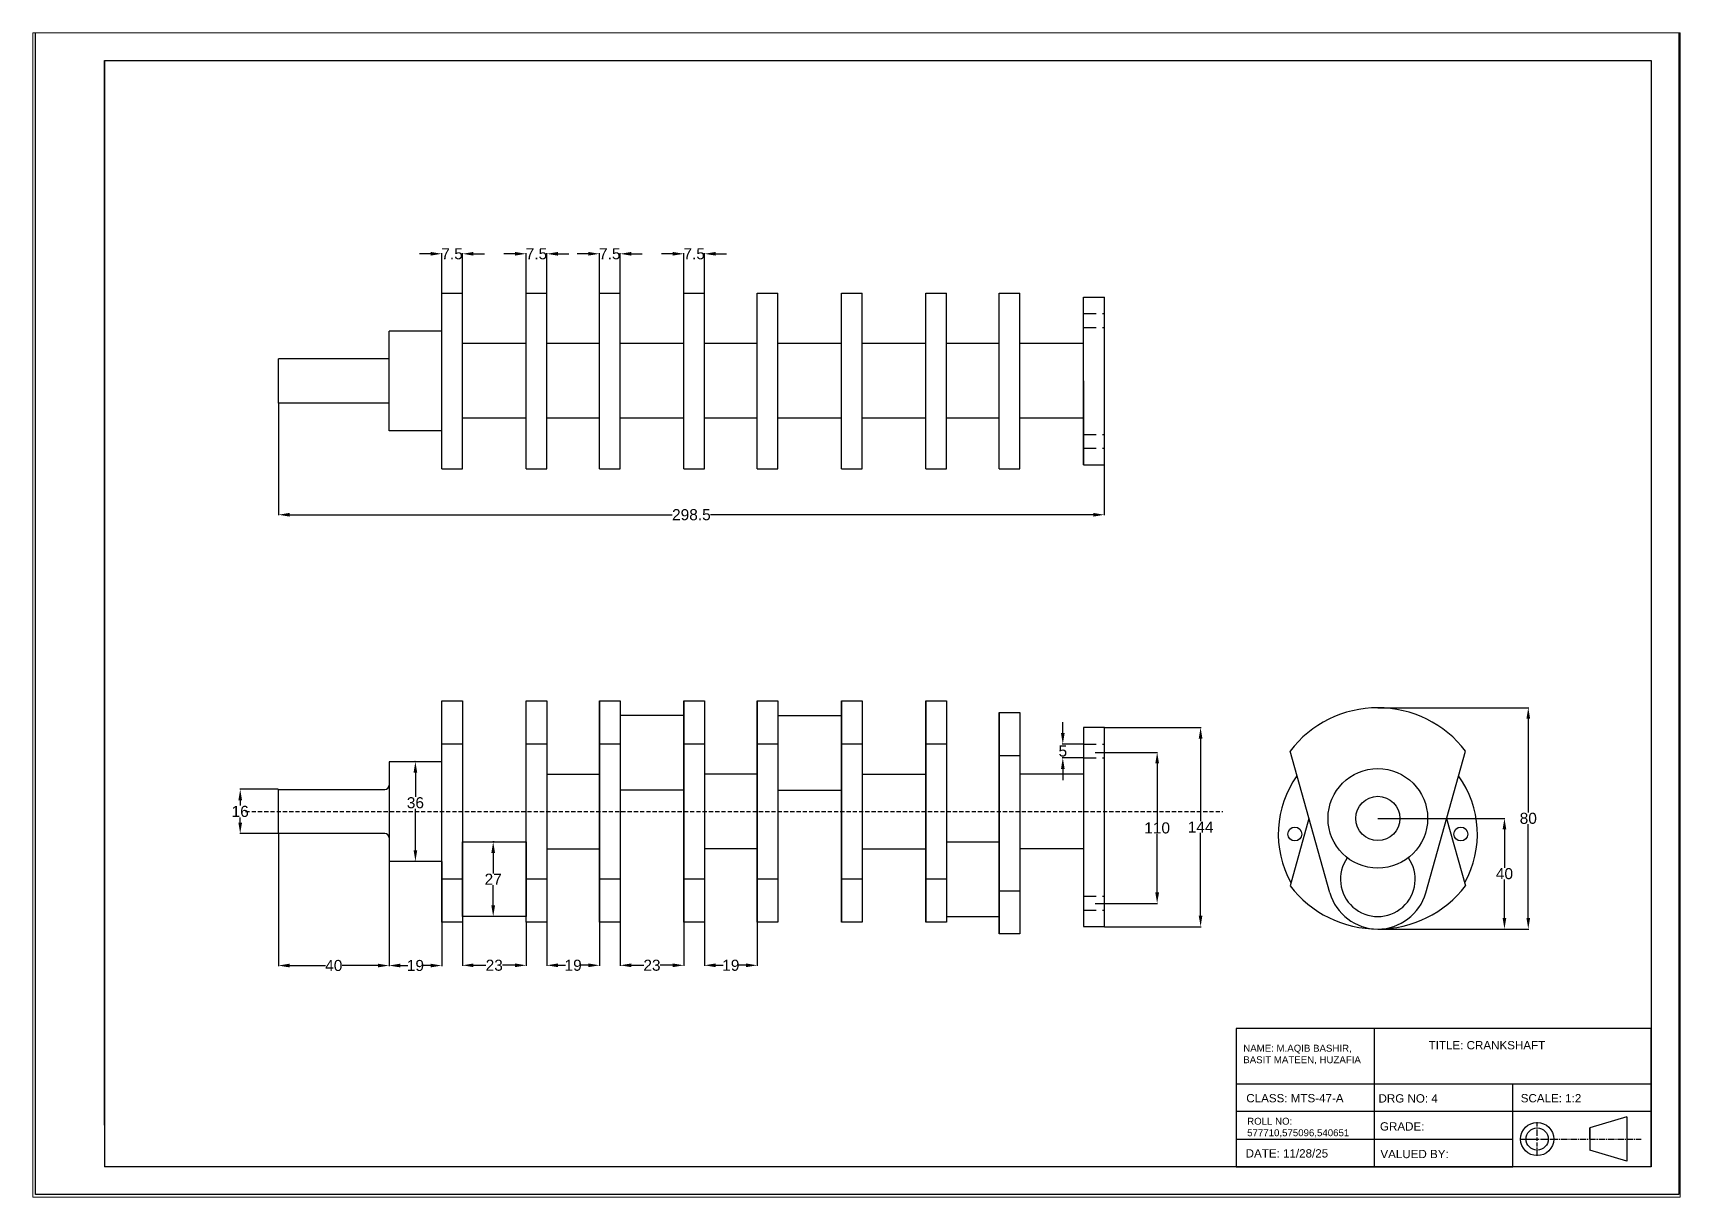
# Paper-space layout 'Layout2' of a CAD drawing. Header units: millimetres. Extents: x -7 to 586, y -20 to 400.
# The model-space entities are those that its viewports show. They can reach past a viewport. Long polylines and large blocks are cut down to what shows.
import ezdxf

# ---------------------------------------------------------------- set-up
doc = ezdxf.new("R2010")
doc.units = ezdxf.units.MM
doc.header["$LTSCALE"] = 3
doc.header["$MEASUREMENT"] = 0
doc.linetypes.add('CENTER2', pattern=[1.125, 0.75, -0.125, 0.125, -0.125])
doc.linetypes.add('HIDDENX2', pattern=[0.75, 0.5, -0.25])
doc.layers.add('Construction', color=10, linetype='Continuous')
doc.layers.add('Dimentioning', color=130, linetype='Continuous')
doc.styles.get("Standard").update_dxf_attribs({"font": 'arial.ttf'})
doc.dimstyles.get("Standard").update_dxf_attribs({"dimtxt": 4, "dimasz": 4, "dimexe": 0.18, "dimexo": 0.0625, "dimgap": 0.09, "dimtad": 0, "dimtih": 1, "dimtoh": 1, "dimdec": 4, "dimdsep": 46, "dimtxsty": 'Standard', "dimcen": 0.09, "dimadec": 0, "dimazin": 0, "dimtfac": 1, "dimtdec": 4, "dimtofl": 0, "dimtmove": 0, "dimatfit": 3, "dimfxl": 1, "dimtolj": 1, "dimtzin": 0, "dimarcsym": 0})

# ---------------------------------------------------------------- blocks, each defined once
blk = doc.blocks.new('*D1')
at = {"layer": 'Defpoints', "color": 0, "linetype": 'Continuous', "ltscale": 3, "transparency": 16777216}
for p in [(1117.77, 1524.71), (1131.59, 1524.71), (1131.59, 1508.71)]:
    blk.add_point(p, dxfattribs=at)
at = {"layer": 'Dimentioning', "color": 0, "linetype": 'Continuous', "lineweight": -2, "ltscale": 3, "transparency": 16777216}
for p, q in [((1131.53, 1524.71), (1117.59, 1524.71)), ((1117.77, 1520.71), (1117.77, 1518.84)), ((1117.77, 1512.71), (1117.77, 1514.57)), ((1131.53, 1508.71), (1117.59, 1508.71))]:
    blk.add_line(p, q, dxfattribs=at)
at = {"layer": 'Dimentioning', "color": 0, "linetype": 'Continuous', "ltscale": 3, "transparency": 16777216}
for points in [[(1117.11, 1520.71), (1118.44, 1520.71), (1117.77, 1524.71)], [(1117.11, 1512.71), (1118.44, 1512.71), (1117.77, 1508.71)]]:
    blk.add_solid(points, dxfattribs=at)
at = {"layer": 'Dimentioning', "color": 0, "linetype": 'Continuous', "ltscale": 3, "transparency": 16777216, "insert": (1117.77, 1516.71), "char_height": 4, "attachment_point": 5}
blk.add_mtext('\\A1;16', dxfattribs=at)
blk = doc.blocks.new('*D2')
at = {"layer": 'Defpoints', "color": 0, "linetype": 'Continuous', "ltscale": 3, "transparency": 16777216}
for p in [(1198.09, 1718.33), (1190.59, 1704.11), (1198.09, 1704.11)]:
    blk.add_point(p, dxfattribs=at)
at = {"layer": 'Dimentioning', "color": 0, "linetype": 'Continuous', "lineweight": -2, "ltscale": 3, "transparency": 16777216}
for p, q in [((1186.59, 1718.33), (1182.59, 1718.33)), ((1190.59, 1704.17), (1190.59, 1718.51)), ((1198.09, 1704.17), (1198.09, 1718.51)), ((1202.09, 1718.33), (1206.09, 1718.33))]:
    blk.add_line(p, q, dxfattribs=at)
at = {"layer": 'Dimentioning', "color": 0, "linetype": 'Continuous', "ltscale": 3, "transparency": 16777216}
for points in [[(1186.59, 1719), (1186.59, 1717.67), (1190.59, 1718.33)], [(1202.09, 1719), (1202.09, 1717.67), (1198.09, 1718.33)]]:
    blk.add_solid(points, dxfattribs=at)
at = {"layer": 'Dimentioning', "color": 0, "linetype": 'Continuous', "ltscale": 3, "transparency": 16777216, "insert": (1194.34, 1718.33), "char_height": 4, "attachment_point": 5}
blk.add_mtext('\\A1;7.5', dxfattribs=at)
blk = doc.blocks.new('*D3')
at = {"layer": 'Defpoints', "color": 0, "linetype": 'Continuous', "ltscale": 3, "transparency": 16777216}
for p in [(1228.59, 1718.33), (1221.09, 1704.11), (1228.59, 1704.11)]:
    blk.add_point(p, dxfattribs=at)
at = {"layer": 'Dimentioning', "color": 0, "linetype": 'Continuous', "lineweight": -2, "ltscale": 3, "transparency": 16777216}
for p, q in [((1217.09, 1718.33), (1213.09, 1718.33)), ((1221.09, 1704.17), (1221.09, 1718.51)), ((1228.59, 1704.17), (1228.59, 1718.51)), ((1232.59, 1718.33), (1236.59, 1718.33))]:
    blk.add_line(p, q, dxfattribs=at)
at = {"layer": 'Dimentioning', "color": 0, "linetype": 'Continuous', "ltscale": 3, "transparency": 16777216}
for points in [[(1217.09, 1719), (1217.09, 1717.67), (1221.09, 1718.33)], [(1232.59, 1719), (1232.59, 1717.67), (1228.59, 1718.33)]]:
    blk.add_solid(points, dxfattribs=at)
at = {"layer": 'Dimentioning', "color": 0, "linetype": 'Continuous', "ltscale": 3, "transparency": 16777216, "insert": (1224.84, 1718.33), "char_height": 4, "attachment_point": 5}
blk.add_mtext('\\A1;7.5', dxfattribs=at)
blk = doc.blocks.new('*D4')
at = {"layer": 'Defpoints', "color": 0, "linetype": 'Continuous', "ltscale": 3, "transparency": 16777216}
for p in [(1255.09, 1718.33), (1247.59, 1704.11), (1255.09, 1704.11)]:
    blk.add_point(p, dxfattribs=at)
at = {"layer": 'Dimentioning', "color": 0, "linetype": 'Continuous', "lineweight": -2, "ltscale": 3, "transparency": 16777216}
for p, q in [((1243.59, 1718.33), (1239.59, 1718.33)), ((1247.59, 1704.17), (1247.59, 1718.51)), ((1255.09, 1704.17), (1255.09, 1718.51)), ((1259.09, 1718.33), (1263.09, 1718.33))]:
    blk.add_line(p, q, dxfattribs=at)
at = {"layer": 'Dimentioning', "color": 0, "linetype": 'Continuous', "ltscale": 3, "transparency": 16777216}
for points in [[(1243.59, 1719), (1243.59, 1717.67), (1247.59, 1718.33)], [(1259.09, 1719), (1259.09, 1717.67), (1255.09, 1718.33)]]:
    blk.add_solid(points, dxfattribs=at)
at = {"layer": 'Dimentioning', "color": 0, "linetype": 'Continuous', "ltscale": 3, "transparency": 16777216, "insert": (1251.34, 1718.33), "char_height": 4, "attachment_point": 5}
blk.add_mtext('\\A1;7.5', dxfattribs=at)
blk = doc.blocks.new('*D5')
at = {"layer": 'Defpoints', "color": 0, "linetype": 'Continuous', "ltscale": 3, "transparency": 16777216}
for p in [(1278.09, 1718.33), (1278.09, 1704.11), (1285.59, 1704.11)]:
    blk.add_point(p, dxfattribs=at)
at = {"layer": 'Dimentioning', "color": 0, "linetype": 'Continuous', "lineweight": -2, "ltscale": 3, "transparency": 16777216}
for p, q in [((1274.09, 1718.33), (1270.09, 1718.33)), ((1278.09, 1704.17), (1278.09, 1718.51)), ((1285.59, 1704.17), (1285.59, 1718.51)), ((1289.59, 1718.33), (1293.59, 1718.33))]:
    blk.add_line(p, q, dxfattribs=at)
at = {"layer": 'Dimentioning', "color": 0, "linetype": 'Continuous', "ltscale": 3, "transparency": 16777216}
for points in [[(1274.09, 1719), (1274.09, 1717.67), (1278.09, 1718.33)], [(1289.59, 1719), (1289.59, 1717.67), (1285.59, 1718.33)]]:
    blk.add_solid(points, dxfattribs=at)
at = {"layer": 'Dimentioning', "color": 0, "linetype": 'Continuous', "ltscale": 3, "transparency": 16777216, "insert": (1281.84, 1718.33), "char_height": 4, "attachment_point": 5}
blk.add_mtext('\\A1;7.5', dxfattribs=at)
blk = doc.blocks.new('*D6')
at = {"layer": 'Defpoints', "color": 0, "linetype": 'Continuous', "ltscale": 3, "transparency": 16777216}
for p in [(1198.09, 1476.71), (1221.09, 1476.71), (1221.09, 1461.08)]:
    blk.add_point(p, dxfattribs=at)
at = {"layer": 'Dimentioning', "color": 0, "linetype": 'Continuous', "lineweight": -2, "ltscale": 3, "transparency": 16777216}
for p, q in [((1198.09, 1476.64), (1198.09, 1460.9)), ((1221.09, 1476.64), (1221.09, 1460.9)), ((1202.09, 1461.08), (1206.6, 1461.08)), ((1217.09, 1461.08), (1212.58, 1461.08))]:
    blk.add_line(p, q, dxfattribs=at)
at = {"layer": 'Dimentioning', "color": 0, "linetype": 'Continuous', "ltscale": 3, "transparency": 16777216}
for points in [[(1202.09, 1461.75), (1202.09, 1460.42), (1198.09, 1461.08)], [(1217.09, 1461.75), (1217.09, 1460.42), (1221.09, 1461.08)]]:
    blk.add_solid(points, dxfattribs=at)
at = {"layer": 'Dimentioning', "color": 0, "linetype": 'Continuous', "ltscale": 3, "transparency": 16777216, "insert": (1209.59, 1461.08), "char_height": 4, "attachment_point": 5}
blk.add_mtext('\\A1;23', dxfattribs=at)
blk = doc.blocks.new('*D7')
at = {"layer": 'Defpoints', "color": 0, "linetype": 'Continuous', "ltscale": 3, "transparency": 16777216}
for p in [(1228.59, 1476.71), (1247.59, 1476.71), (1247.59, 1461.08)]:
    blk.add_point(p, dxfattribs=at)
at = {"layer": 'Dimentioning', "color": 0, "linetype": 'Continuous', "lineweight": -2, "ltscale": 3, "transparency": 16777216}
for p, q in [((1228.59, 1476.64), (1228.59, 1460.9)), ((1247.59, 1476.64), (1247.59, 1460.9)), ((1232.59, 1461.08), (1235.32, 1461.08)), ((1243.59, 1461.08), (1240.86, 1461.08))]:
    blk.add_line(p, q, dxfattribs=at)
at = {"layer": 'Dimentioning', "color": 0, "linetype": 'Continuous', "ltscale": 3, "transparency": 16777216}
for points in [[(1232.59, 1461.75), (1232.59, 1460.42), (1228.59, 1461.08)], [(1243.59, 1461.75), (1243.59, 1460.42), (1247.59, 1461.08)]]:
    blk.add_solid(points, dxfattribs=at)
at = {"layer": 'Dimentioning', "color": 0, "linetype": 'Continuous', "ltscale": 3, "transparency": 16777216, "insert": (1238.09, 1461.08), "char_height": 4, "attachment_point": 5}
blk.add_mtext('\\A1;19', dxfattribs=at)
blk = doc.blocks.new('*D8')
at = {"layer": 'Defpoints', "color": 0, "linetype": 'Continuous', "ltscale": 3, "transparency": 16777216}
for p in [(1255.09, 1476.71), (1278.09, 1476.71), (1278.09, 1461.08)]:
    blk.add_point(p, dxfattribs=at)
at = {"layer": 'Dimentioning', "color": 0, "linetype": 'Continuous', "lineweight": -2, "ltscale": 3, "transparency": 16777216}
for p, q in [((1255.09, 1476.64), (1255.09, 1460.9)), ((1278.09, 1476.64), (1278.09, 1460.9)), ((1259.09, 1461.08), (1263.6, 1461.08)), ((1274.09, 1461.08), (1269.58, 1461.08))]:
    blk.add_line(p, q, dxfattribs=at)
at = {"layer": 'Dimentioning', "color": 0, "linetype": 'Continuous', "ltscale": 3, "transparency": 16777216}
for points in [[(1259.09, 1461.75), (1259.09, 1460.42), (1255.09, 1461.08)], [(1274.09, 1461.75), (1274.09, 1460.42), (1278.09, 1461.08)]]:
    blk.add_solid(points, dxfattribs=at)
at = {"layer": 'Dimentioning', "color": 0, "linetype": 'Continuous', "ltscale": 3, "transparency": 16777216, "insert": (1266.59, 1461.08), "char_height": 4, "attachment_point": 5}
blk.add_mtext('\\A1;23', dxfattribs=at)
blk = doc.blocks.new('*D9')
at = {"layer": 'Defpoints', "color": 0, "linetype": 'Continuous', "ltscale": 3, "transparency": 16777216}
for p in [(1285.59, 1476.71), (1304.59, 1476.71), (1304.59, 1461.08)]:
    blk.add_point(p, dxfattribs=at)
at = {"layer": 'Dimentioning', "color": 0, "linetype": 'Continuous', "lineweight": -2, "ltscale": 3, "transparency": 16777216}
for p, q in [((1285.59, 1476.64), (1285.59, 1460.9)), ((1304.59, 1476.64), (1304.59, 1460.9)), ((1289.59, 1461.08), (1292.32, 1461.08)), ((1300.59, 1461.08), (1297.86, 1461.08))]:
    blk.add_line(p, q, dxfattribs=at)
at = {"layer": 'Dimentioning', "color": 0, "linetype": 'Continuous', "ltscale": 3, "transparency": 16777216}
for points in [[(1289.59, 1461.75), (1289.59, 1460.42), (1285.59, 1461.08)], [(1300.59, 1461.75), (1300.59, 1460.42), (1304.59, 1461.08)]]:
    blk.add_solid(points, dxfattribs=at)
at = {"layer": 'Dimentioning', "color": 0, "linetype": 'Continuous', "ltscale": 3, "transparency": 16777216, "insert": (1295.09, 1461.08), "char_height": 4, "attachment_point": 5}
blk.add_mtext('\\A1;19', dxfattribs=at)
blk = doc.blocks.new('*D10')
at = {"layer": 'Defpoints', "color": 0, "linetype": 'Continuous', "ltscale": 3, "transparency": 16777216}
for p in [(1209.59, 1505.71), (1209.21, 1478.71), (1209.59, 1478.71)]:
    blk.add_point(p, dxfattribs=at)
at = {"layer": 'Dimentioning', "color": 0, "linetype": 'Continuous', "lineweight": -2, "ltscale": 3, "transparency": 16777216}
for p, q in [((1209.53, 1505.71), (1209.03, 1505.71)), ((1209.21, 1501.71), (1209.21, 1494.3)), ((1209.21, 1482.71), (1209.21, 1490.11)), ((1209.53, 1478.71), (1209.03, 1478.71))]:
    blk.add_line(p, q, dxfattribs=at)
at = {"layer": 'Dimentioning', "color": 0, "linetype": 'Continuous', "ltscale": 3, "transparency": 16777216}
for points in [[(1208.54, 1501.71), (1209.88, 1501.71), (1209.21, 1505.71)], [(1208.54, 1482.71), (1209.88, 1482.71), (1209.21, 1478.71)]]:
    blk.add_solid(points, dxfattribs=at)
at = {"layer": 'Dimentioning', "color": 0, "linetype": 'Continuous', "ltscale": 3, "transparency": 16777216, "insert": (1209.21, 1492.21), "char_height": 4, "attachment_point": 5}
blk.add_mtext('\\A1;27', dxfattribs=at)
blk = doc.blocks.new('*D11')
at = {"layer": 'Defpoints', "color": 0, "linetype": 'Continuous', "ltscale": 3, "transparency": 16777216}
for p in [(1181.09, 1534.71), (1181.09, 1498.71), (1181.09, 1498.71)]:
    blk.add_point(p, dxfattribs=at)
at = {"layer": 'Dimentioning', "color": 0, "linetype": 'Continuous', "lineweight": -2, "ltscale": 3, "transparency": 16777216}
for p, q in [((1181.03, 1534.71), (1180.91, 1534.71)), ((1181.09, 1530.71), (1181.09, 1521.97)), ((1181.09, 1502.71), (1181.09, 1517.71)), ((1181.03, 1498.71), (1180.91, 1498.71))]:
    blk.add_line(p, q, dxfattribs=at)
at = {"layer": 'Dimentioning', "color": 0, "linetype": 'Continuous', "ltscale": 3, "transparency": 16777216}
for points in [[(1180.43, 1530.71), (1181.76, 1530.71), (1181.09, 1534.71)], [(1180.43, 1502.71), (1181.76, 1502.71), (1181.09, 1498.71)]]:
    blk.add_solid(points, dxfattribs=at)
at = {"layer": 'Dimentioning', "color": 0, "linetype": 'Continuous', "ltscale": 3, "transparency": 16777216, "insert": (1181.09, 1519.84), "char_height": 4, "attachment_point": 5}
blk.add_mtext('\\A1;36', dxfattribs=at)
blk = doc.blocks.new('*D12')
at = {"layer": 'Defpoints', "color": 0, "linetype": 'Continuous', "ltscale": 3, "transparency": 16777216}
for p in [(1131.59, 1508.71), (1171.59, 1498.71), (1131.59, 1460.99)]:
    blk.add_point(p, dxfattribs=at)
at = {"layer": 'Dimentioning', "color": 0, "linetype": 'Continuous', "lineweight": -2, "ltscale": 3, "transparency": 16777216}
for p, q in [((1131.59, 1508.64), (1131.59, 1460.81)), ((1171.59, 1498.64), (1171.59, 1460.81)), ((1135.59, 1460.99), (1148.56, 1460.99)), ((1167.59, 1460.99), (1154.62, 1460.99))]:
    blk.add_line(p, q, dxfattribs=at)
at = {"layer": 'Dimentioning', "color": 0, "linetype": 'Continuous', "ltscale": 3, "transparency": 16777216}
for points in [[(1135.59, 1461.66), (1135.59, 1460.33), (1131.59, 1460.99)], [(1167.59, 1461.66), (1167.59, 1460.33), (1171.59, 1460.99)]]:
    blk.add_solid(points, dxfattribs=at)
at = {"layer": 'Dimentioning', "color": 0, "linetype": 'Continuous', "ltscale": 3, "transparency": 16777216, "insert": (1151.59, 1460.99), "char_height": 4, "attachment_point": 5}
blk.add_mtext('\\A1;40', dxfattribs=at)
blk = doc.blocks.new('*D13')
at = {"layer": 'Defpoints', "color": 0, "linetype": 'Continuous', "ltscale": 3, "transparency": 16777216}
for p in [(1171.59, 1498.71), (1190.59, 1498.71), (1171.59, 1460.99)]:
    blk.add_point(p, dxfattribs=at)
at = {"layer": 'Dimentioning', "color": 0, "linetype": 'Continuous', "lineweight": -2, "ltscale": 3, "transparency": 16777216}
for p, q in [((1171.59, 1498.64), (1171.59, 1460.81)), ((1190.59, 1498.64), (1190.59, 1460.81)), ((1175.59, 1460.99), (1178.32, 1460.99)), ((1186.59, 1460.99), (1183.86, 1460.99))]:
    blk.add_line(p, q, dxfattribs=at)
at = {"layer": 'Dimentioning', "color": 0, "linetype": 'Continuous', "ltscale": 3, "transparency": 16777216}
for points in [[(1175.59, 1461.66), (1175.59, 1460.33), (1171.59, 1460.99)], [(1186.59, 1461.66), (1186.59, 1460.33), (1190.59, 1460.99)]]:
    blk.add_solid(points, dxfattribs=at)
at = {"layer": 'Dimentioning', "color": 0, "linetype": 'Continuous', "ltscale": 3, "transparency": 16777216, "insert": (1181.09, 1460.99), "char_height": 4, "attachment_point": 5}
blk.add_mtext('\\A1;19', dxfattribs=at)
blk = doc.blocks.new('*D14')
at = {"layer": 'Defpoints', "color": 0, "linetype": 'Continuous', "ltscale": 3, "transparency": 16777216}
for p in [(1426.68, 1538.07), (1426.68, 1483.41), (1449.18, 1483.41)]:
    blk.add_point(p, dxfattribs=at)
at = {"layer": 'Dimentioning', "color": 0, "linetype": 'Continuous', "lineweight": -2, "ltscale": 3, "transparency": 16777216}
for p, q in [((1426.74, 1538.07), (1449.36, 1538.07)), ((1449.18, 1534.07), (1449.18, 1512.87)), ((1449.18, 1487.41), (1449.18, 1508.61)), ((1426.74, 1483.41), (1449.36, 1483.41))]:
    blk.add_line(p, q, dxfattribs=at)
at = {"layer": 'Dimentioning', "color": 0, "linetype": 'Continuous', "ltscale": 3, "transparency": 16777216}
for points in [[(1448.51, 1534.07), (1449.85, 1534.07), (1449.18, 1538.07)], [(1448.51, 1487.41), (1449.85, 1487.41), (1449.18, 1483.41)]]:
    blk.add_solid(points, dxfattribs=at)
at = {"layer": 'Dimentioning', "color": 0, "linetype": 'Continuous', "ltscale": 3, "transparency": 16777216, "insert": (1449.18, 1510.74), "char_height": 4, "attachment_point": 5}
blk.add_mtext('\\A1;110', dxfattribs=at)
blk = doc.blocks.new('*D15')
at = {"layer": 'Defpoints', "color": 0, "linetype": 'Continuous', "ltscale": 3, "transparency": 16777216}
for p in [(1430.09, 1547.05), (1430.09, 1475.05), (1464.88, 1475.05)]:
    blk.add_point(p, dxfattribs=at)
at = {"layer": 'Dimentioning', "color": 0, "linetype": 'Continuous', "lineweight": -2, "ltscale": 3, "transparency": 16777216}
for p, q in [((1430.15, 1547.05), (1465.06, 1547.05)), ((1464.88, 1543.05), (1464.88, 1513.15)), ((1464.88, 1479.05), (1464.88, 1508.96)), ((1430.15, 1475.05), (1465.06, 1475.05))]:
    blk.add_line(p, q, dxfattribs=at)
at = {"layer": 'Dimentioning', "color": 0, "linetype": 'Continuous', "ltscale": 3, "transparency": 16777216}
for points in [[(1464.21, 1543.05), (1465.54, 1543.05), (1464.88, 1547.05)], [(1464.21, 1479.05), (1465.54, 1479.05), (1464.88, 1475.05)]]:
    blk.add_solid(points, dxfattribs=at)
at = {"layer": 'Dimentioning', "color": 0, "linetype": 'Continuous', "ltscale": 3, "transparency": 16777216, "insert": (1464.88, 1511.05), "char_height": 4, "attachment_point": 5}
blk.add_mtext('\\A1;144', dxfattribs=at)
blk = doc.blocks.new('*D16')
at = {"layer": 'Defpoints', "color": 0, "linetype": 'Continuous', "ltscale": 3, "transparency": 16777216}
for p in [(1415.08, 1536.05), (1422.59, 1541.05), (1422.59, 1536.05)]:
    blk.add_point(p, dxfattribs=at)
at = {"layer": 'Dimentioning', "color": 0, "linetype": 'Continuous', "lineweight": -2, "ltscale": 3, "transparency": 16777216}
for p, q in [((1415.08, 1545.05), (1415.08, 1549.05)), ((1422.53, 1541.05), (1414.9, 1541.05)), ((1422.53, 1536.05), (1414.9, 1536.05)), ((1415.08, 1532.05), (1415.08, 1528.05))]:
    blk.add_line(p, q, dxfattribs=at)
at = {"layer": 'Dimentioning', "color": 0, "linetype": 'Continuous', "ltscale": 3, "transparency": 16777216}
for points in [[(1414.42, 1545.05), (1415.75, 1545.05), (1415.08, 1541.05)], [(1414.42, 1532.05), (1415.75, 1532.05), (1415.08, 1536.05)]]:
    blk.add_solid(points, dxfattribs=at)
at = {"layer": 'Dimentioning', "color": 0, "linetype": 'Continuous', "ltscale": 3, "transparency": 16777216, "insert": (1415.08, 1538.55), "char_height": 4, "attachment_point": 5}
blk.add_mtext('\\A1;5', dxfattribs=at)
blk = doc.blocks.new('*D17')
at = {"layer": 'Defpoints', "color": 0, "linetype": 'Continuous', "ltscale": 3, "transparency": 16777216}
for p in [(1131.59, 1664.36), (1430.09, 1642.01), (1430.09, 1623.98)]:
    blk.add_point(p, dxfattribs=at)
at = {"layer": 'Dimentioning', "color": 0, "linetype": 'Continuous', "lineweight": -2, "ltscale": 3, "transparency": 16777216}
for p, q in [((1131.59, 1664.29), (1131.59, 1623.8)), ((1430.09, 1641.94), (1430.09, 1623.8)), ((1135.59, 1623.98), (1273.95, 1623.98)), ((1426.09, 1623.98), (1287.73, 1623.98))]:
    blk.add_line(p, q, dxfattribs=at)
at = {"layer": 'Dimentioning', "color": 0, "linetype": 'Continuous', "ltscale": 3, "transparency": 16777216}
for points in [[(1135.59, 1624.64), (1135.59, 1623.31), (1131.59, 1623.98)], [(1426.09, 1624.64), (1426.09, 1623.31), (1430.09, 1623.98)]]:
    blk.add_solid(points, dxfattribs=at)
at = {"layer": 'Dimentioning', "color": 0, "linetype": 'Continuous', "ltscale": 3, "transparency": 16777216, "insert": (1280.84, 1623.98), "char_height": 4, "attachment_point": 5}
blk.add_mtext('\\A1;298.5', dxfattribs=at)
blk = doc.blocks.new('*D18')
at = {"layer": 'Defpoints', "color": 0, "linetype": 'Continuous', "ltscale": 3, "transparency": 16777216}
for p in [(1528.93, 1554.2), (1528.93, 1474.2), (1583.32, 1474.2)]:
    blk.add_point(p, dxfattribs=at)
at = {"layer": 'Dimentioning', "color": 0, "linetype": 'Continuous', "lineweight": -2, "ltscale": 3, "transparency": 16777216}
for p, q in [((1528.99, 1554.2), (1583.5, 1554.2)), ((1583.32, 1550.2), (1583.32, 1516.33)), ((1583.32, 1478.2), (1583.32, 1512.07)), ((1528.99, 1474.2), (1583.5, 1474.2))]:
    blk.add_line(p, q, dxfattribs=at)
at = {"layer": 'Dimentioning', "color": 0, "linetype": 'Continuous', "ltscale": 3, "transparency": 16777216}
for points in [[(1582.65, 1550.2), (1583.99, 1550.2), (1583.32, 1554.2)], [(1582.65, 1478.2), (1583.99, 1478.2), (1583.32, 1474.2)]]:
    blk.add_solid(points, dxfattribs=at)
at = {"layer": 'Dimentioning', "color": 0, "linetype": 'Continuous', "ltscale": 3, "transparency": 16777216, "insert": (1583.32, 1514.2), "char_height": 4, "attachment_point": 5}
blk.add_mtext('\\A1;80', dxfattribs=at)
blk = doc.blocks.new('*D19')
at = {"layer": 'Defpoints', "color": 0, "linetype": 'Continuous', "ltscale": 3, "transparency": 16777216}
for p in [(1528.93, 1514.2), (1528.93, 1474.2), (1574.7, 1474.2)]:
    blk.add_point(p, dxfattribs=at)
at = {"layer": 'Dimentioning', "color": 0, "linetype": 'Continuous', "lineweight": -2, "ltscale": 3, "transparency": 16777216}
for p, q in [((1528.99, 1514.2), (1574.88, 1514.2)), ((1574.7, 1510.2), (1574.7, 1496.33)), ((1574.7, 1478.2), (1574.7, 1492.07)), ((1528.99, 1474.2), (1574.88, 1474.2))]:
    blk.add_line(p, q, dxfattribs=at)
at = {"layer": 'Dimentioning', "color": 0, "linetype": 'Continuous', "ltscale": 3, "transparency": 16777216}
for points in [[(1574.03, 1510.2), (1575.37, 1510.2), (1574.7, 1514.2)], [(1574.03, 1478.2), (1575.37, 1478.2), (1574.7, 1474.2)]]:
    blk.add_solid(points, dxfattribs=at)
at = {"layer": 'Dimentioning', "color": 0, "linetype": 'Continuous', "ltscale": 3, "transparency": 16777216, "insert": (1574.7, 1494.2), "char_height": 4, "attachment_point": 5}
blk.add_mtext('\\A1;40', dxfattribs=at)
blk = doc.blocks.new('*U20')
at = {"color": 0, "linetype": 'CENTER2', "transparency": 16777216}
for p, q in [((0, 1.2), (0, 6.12)), ((-6.12, 0), (-1.2, 0)), ((1.2, 0), (6.12, 0)), ((0, -6.12), (0, -1.2))]:
    blk.add_line(p, q, dxfattribs=at)
at = {"color": 0, "linetype": 'Continuous', "transparency": 16777216}
for p, q in [((-0.6, 0), (0.6, 0)), ((0, -0.6), (0, 0.6))]:
    blk.add_line(p, q, dxfattribs=at)

msp = doc.modelspace()

# ---------------------------------------------------------------- linework, layer by layer
at = {"linetype": 'Continuous', "ltscale": 3}
for p, q in [((1068.7625, 1773.2669), (1068.7625, 1788.2669)), ((1068.7625, 1788.2669), (1068.7625, 1388.2669)), ((1068.7625, 1788.2669), (1627.7625, 1788.2669)), ((1627.7625, 1788.2669), (1627.7625, 1388.2669)), ((1190.5925, 1704.1069), (1198.0925, 1704.1069)), ((1190.5925, 1640.6069), (1190.5925, 1704.1069)), ((1198.0925, 1640.6069), (1198.0925, 1704.1069)), ((1221.0925, 1704.1069), (1228.5925, 1704.1069)), ((1221.0925, 1640.6069), (1221.0925, 1704.1069)), ((1228.5925, 1640.6069), (1228.5925, 1704.1069)), ((1247.5925, 1704.1069), (1255.0925, 1704.1069)), ((1247.5925, 1640.6069), (1247.5925, 1704.1069)), ((1255.0925, 1640.6069), (1255.0925, 1704.1069)), ((1278.0925, 1704.1069), (1285.5925, 1704.1069)), ((1278.0925, 1640.6069), (1278.0925, 1704.1069)), ((1285.5925, 1640.6069), (1285.5925, 1704.1069)), ((1304.5925, 1704.1069), (1312.0925, 1704.1069)), ((1304.5925, 1640.6069), (1304.5925, 1704.1069)), ((1312.0925, 1640.6069), (1312.0925, 1704.1069)), ((1335.0925, 1704.1069), (1342.5925, 1704.1069)), ((1335.0925, 1640.6069), (1335.0925, 1704.1069)), ((1342.5925, 1640.6069), (1342.5925, 1704.1069)), ((1365.5925, 1704.1069), (1373.0925, 1704.1069)), ((1365.5925, 1640.6069), (1365.5925, 1704.1069)), ((1373.0925, 1640.6069), (1373.0925, 1704.1069)), ((1392.0925, 1704.1069), (1399.5925, 1704.1069)), ((1392.0925, 1640.6069), (1392.0925, 1704.1069)), ((1399.5925, 1640.6069), (1399.5925, 1704.1069)), ((1422.5925, 1642.0069), (1422.5925, 1702.7069)), ((1422.5925, 1672.3569), (1422.5925, 1702.7069)), ((1422.5925, 1702.7069), (1430.0925, 1702.7069)), ((1430.0925, 1642.0069), (1430.0925, 1702.7069)), ((1190.5925, 1690.3569), (1171.5925, 1690.3569)), ((1171.5925, 1654.3569), (1171.5925, 1690.3569)), ((1221.0925, 1685.8569), (1198.0925, 1685.8569)), ((1247.5925, 1685.8569), (1228.5925, 1685.8569)), ((1278.0925, 1685.8569), (1255.0925, 1685.8569)), ((1304.5925, 1685.8569), (1285.5925, 1685.8569)), ((1335.0925, 1685.8569), (1312.0925, 1685.8569)), ((1365.5925, 1685.8569), (1342.5925, 1685.8569)), ((1392.0925, 1685.8569), (1373.0925, 1685.8569)), ((1422.5925, 1685.8569), (1399.5925, 1685.8569)), ((1422.5925, 1658.8569), (1422.5925, 1689.2069)), ((1171.5925, 1680.3569), (1131.5925, 1680.3569)), ((1131.5925, 1664.3569), (1131.5925, 1680.3569)), ((1422.5925, 1672.3569), (1422.5925, 1642.0069)), ((1171.5925, 1664.3569), (1131.5925, 1664.3569)), ((1221.0925, 1658.8569), (1198.0925, 1658.8569)), ((1247.5925, 1658.8569), (1228.5925, 1658.8569)), ((1278.0925, 1658.8569), (1255.0925, 1658.8569)), ((1304.5925, 1658.8569), (1285.5925, 1658.8569)), ((1335.0925, 1658.8569), (1312.0925, 1658.8569)), ((1365.5925, 1658.8569), (1342.5925, 1658.8569)), ((1392.0925, 1658.8569), (1373.0925, 1658.8569)), ((1422.5925, 1658.8569), (1399.5925, 1658.8569)), ((1190.5925, 1654.3569), (1171.5925, 1654.3569)), ((1190.5925, 1640.6069), (1198.0925, 1640.6069)), ((1221.0925, 1640.6069), (1228.5925, 1640.6069)), ((1247.5925, 1640.6069), (1255.0925, 1640.6069)), ((1278.0925, 1640.6069), (1285.5925, 1640.6069)), ((1304.5925, 1640.6069), (1312.0925, 1640.6069)), ((1335.0925, 1640.6069), (1342.5925, 1640.6069)), ((1365.5925, 1640.6069), (1373.0925, 1640.6069)), ((1392.0925, 1640.6069), (1399.5925, 1640.6069)), ((1422.5925, 1642.0069), (1430.0925, 1642.0069)), ((1190.5925, 1556.70514), (1198.0925, 1556.70514)), ((1190.5925, 1476.70514), (1190.5925, 1556.70514)), ((1198.0925, 1556.70514), (1198.0925, 1476.70514)), ((1221.0925, 1556.70514), (1228.5925, 1556.70514)), ((1221.0925, 1476.70514), (1221.0925, 1556.70514)), ((1228.5925, 1556.70514), (1228.5925, 1476.70514)), ((1228.5925, 1556.70514), (1228.5925, 1476.70514)), ((1247.5925, 1556.70514), (1247.5925, 1476.70514)), ((1247.5925, 1556.70514), (1255.0925, 1556.70514)), ((1247.5925, 1476.70514), (1247.5925, 1556.70514)), ((1255.0925, 1556.70514), (1255.0925, 1476.70514)), ((1255.0925, 1556.70514), (1255.0925, 1476.70514)), ((1278.0925, 1556.70514), (1278.0925, 1476.70514)), ((1278.0925, 1556.70514), (1285.5925, 1556.70514)), ((1278.0925, 1476.70514), (1278.0925, 1556.70514)), ((1285.5925, 1556.70514), (1285.5925, 1476.70514)), ((1285.5925, 1556.70514), (1285.5925, 1476.70514)), ((1304.5925, 1556.70514), (1304.5925, 1476.70514)), ((1304.5925, 1556.70514), (1312.0925, 1556.70514)), ((1304.5925, 1476.70514), (1304.5925, 1556.70514)), ((1312.0925, 1556.70514), (1312.0925, 1476.70514)), ((1312.0925, 1556.70514), (1312.0925, 1476.70514)), ((1335.0925, 1556.70514), (1335.0925, 1476.70514)), ((1335.0925, 1556.70514), (1342.5925, 1556.70514)), ((1335.0925, 1476.70514), (1335.0925, 1556.70514)), ((1342.5925, 1556.70514), (1342.5925, 1476.70514)), ((1342.5925, 1556.70514), (1342.5925, 1476.70514)), ((1365.5925, 1556.70514), (1365.5925, 1476.70514)), ((1365.5925, 1556.70514), (1373.0925, 1556.70514)), ((1365.5925, 1476.70514), (1365.5925, 1556.70514)), ((1373.0925, 1556.70514), (1373.0925, 1476.70514)), ((1373.0925, 1556.70514), (1373.0925, 1476.70514)), ((1278.0925, 1551.43039), (1255.0925, 1551.43039)), ((1312.0925, 1551.43039), (1335.0925, 1551.43039)), ((1392.0925, 1552.4269), (1392.0925, 1472.4269)), ((1392.0925, 1552.4269), (1399.5925, 1552.4269)), ((1392.0925, 1472.4269), (1392.0925, 1552.4269)), ((1399.5925, 1552.4269), (1399.5925, 1472.4269)), ((1399.5925, 1552.4269), (1399.5925, 1472.4269)), ((1430.0925, 1547.05438), (1422.5925, 1547.05438)), ((1422.5925, 1547.05438), (1422.5925, 1475.05438)), ((1430.0925, 1475.05438), (1430.0925, 1547.05438)), ((1190.5925, 1541.20514), (1198.0925, 1541.20514)), ((1221.0925, 1541.20514), (1228.5925, 1541.20514)), ((1247.5925, 1541.20514), (1255.0925, 1541.20514)), ((1278.0925, 1541.20514), (1285.5925, 1541.20514)), ((1304.5925, 1541.20514), (1312.0925, 1541.20514)), ((1335.0925, 1541.20514), (1342.5925, 1541.20514)), ((1365.5925, 1541.20514), (1373.0925, 1541.20514)), ((1392.0925, 1536.9269), (1399.5925, 1536.9269)), ((1511.60436, 1487.32569), (1497.20161, 1538.55232)), ((1546.26063, 1487.32569), (1560.66338, 1538.55232)), ((1228.5925, 1530.20514), (1247.5925, 1530.20514)), ((1304.5925, 1530.20514), (1285.5925, 1530.20514)), ((1342.5925, 1530.20514), (1365.5925, 1530.20514)), ((1422.5925, 1530.20514), (1399.5925, 1530.20514)), ((1422.5925, 1530.20514), (1422.5925, 1503.20514)), ((1278.0925, 1524.43039), (1255.0925, 1524.43039)), ((1312.0925, 1524.43039), (1335.0925, 1524.43039)), ((1504.04912, 1514.19763), (1497.20161, 1489.84294)), ((1553.81588, 1514.19763), (1560.66338, 1489.84294)), ((1228.5925, 1503.20514), (1247.5925, 1503.20514)), ((1304.5925, 1503.20514), (1285.5925, 1503.20514)), ((1342.5925, 1503.20514), (1365.5925, 1503.20514)), ((1373.0925, 1505.70514), (1392.0925, 1505.70514)), ((1422.5925, 1503.20514), (1399.5925, 1503.20514)), ((1198.0925, 1492.20514), (1190.5925, 1492.20514)), ((1228.5925, 1492.20514), (1221.0925, 1492.20514)), ((1255.0925, 1492.20514), (1247.5925, 1492.20514)), ((1285.5925, 1492.20514), (1278.0925, 1492.20514)), ((1312.0925, 1492.20514), (1304.5925, 1492.20514)), ((1342.5925, 1492.20514), (1335.0925, 1492.20514)), ((1373.0925, 1492.20514), (1365.5925, 1492.20514)), ((1399.5925, 1487.9269), (1392.0925, 1487.9269)), ((1198.0925, 1476.70514), (1190.5925, 1476.70514)), ((1228.5925, 1476.70514), (1221.0925, 1476.70514)), ((1255.0925, 1476.70514), (1247.5925, 1476.70514)), ((1285.5925, 1476.70514), (1278.0925, 1476.70514)), ((1312.0925, 1476.70514), (1304.5925, 1476.70514)), ((1342.5925, 1476.70514), (1335.0925, 1476.70514)), ((1373.0925, 1476.70514), (1365.5925, 1476.70514)), ((1373.0925, 1478.70514), (1392.0925, 1478.70514)), ((1399.5925, 1472.4269), (1392.0925, 1472.4269)), ((1422.5925, 1475.05438), (1430.0925, 1475.05438)), ((1618.949, 1406.2669), (1618.949, 1390.2669)), ((1627.7625, 1388.2669), (1068.7625, 1388.2669)), ((1527.7625, 1388.2669), (1577.7625, 1388.2669))]:
    msp.add_line(p, q, dxfattribs=at)
at = {"linetype": 'HIDDENX2', "ltscale": 3}
for p, q in [((1422.5925, 1696.7069), (1430.0925, 1696.7069)), ((1422.5925, 1691.7069), (1430.0925, 1691.7069)), ((1422.5925, 1653.0069), (1430.0925, 1653.0069)), ((1422.5925, 1648.0069), (1430.0925, 1648.0069)), ((1422.5925, 1541.05438), (1430.0925, 1541.05438)), ((1422.5925, 1536.05438), (1430.0925, 1536.05438)), ((1422.5925, 1486.05438), (1430.0925, 1486.05438)), ((1422.5925, 1481.05438), (1430.0925, 1481.05438))]:
    msp.add_line(p, q, dxfattribs=at)
for p, q in [((1618.949, 1406.2669), (1605.54065, 1402.2669)), ((1605.54065, 1398.2669), (1605.54065, 1402.2669)), ((1605.54065, 1402.2669), (1605.54065, 1394.2669)), ((1618.949, 1390.2669), (1605.54065, 1394.2669))]:
    msp.add_line(p, q)
at = {"linetype": 'CENTER2'}
msp.add_line((1581.64939, 1398.2669), (1624.06856, 1398.2669), dxfattribs=at)
at = {"linetype": 'Continuous', "ltscale": 3}
for points in [[(1043.7625, 1798.2669), (1637.7625, 1798.2669), (1637.7625, 1378.2669), (1043.7625, 1378.2669)], [(1171.5925, 1498.70514), (1190.5925, 1498.70514), (1190.5925, 1534.70514), (1171.5925, 1534.70514)], [(1198.0925, 1505.70514), (1221.0925, 1505.70514), (1221.0925, 1478.70514), (1198.0925, 1478.70514)]]:
    msp.add_lwpolyline(points, close=True, dxfattribs=at)
for points in [[(1068.7625, 1403.2669), (1068.7625, 1773.2669)], [(1170.0925, 1508.70514), (1131.5925, 1508.70514), (1131.5925, 1524.70514), (1170.0925, 1524.70514)], [(1171.5925, 1524.70514), (1171.5925, 1508.70514)]]:
    msp.add_lwpolyline(points, dxfattribs=at)
at = {"linetype": 'HIDDENX2'}
msp.add_lwpolyline([(1119.65571, 1516.70514), (1151.50098, 1516.70514), (1472.86999, 1516.70514)], dxfattribs=at)
for points in [[(1627.7625, 1388.2669), (1627.7625, 1438.2669), (1477.7625, 1438.2669)], [(1627.7625, 1438.2669), (1477.7625, 1438.2669), (1477.7625, 1388.2669), (1527.7625, 1388.2669), (1527.7625, 1438.2669)], [(1477.7625, 1438.2669), (1477.7625, 1418.2669), (1625.67097, 1418.2669), (1627.7625, 1418.2669), (1627.7625, 1408.2669), (1477.7625, 1408.2669), (1477.7625, 1398.2669), (1577.7625, 1398.2669)], [(1627.7625, 1388.2669), (1577.7625, 1388.2669), (1577.7625, 1418.2669)]]:
    msp.add_lwpolyline(points)
at = {"linetype": 'Continuous', "ltscale": 3}
for centre, radius in [((1528.9325, 1514.19763), 18), ((1528.9325, 1514.19763), 8), ((1498.9325, 1508.54686), 2.5), ((1558.9325, 1508.54686), 2.5)]:
    msp.add_circle(centre, radius, dxfattribs=at)
for radius in [6, 4]:
    msp.add_circle((1586.52515, 1398.2669), radius)
for centre, radius, start, end in [((1528.9325, 1514.19763), 40, 37.50764353, 142.49235647), ((1170.0925, 1526.20514), 1.5, 270, 0), ((1528.9325, 1508.54686), 36, 144.23343823, 209.23277331), ((1528.9325, 1508.54686), 36, 330.76722669, 35.76656177), ((1170.0925, 1507.20514), 1.5, 0, 90), ((1528.9325, 1492.19763), 13.5, 144.81779831, 35.18220169), ((1528.9325, 1514.19763), 40, 217.50764353, 322.49235647), ((1528.9325, 1492.19763), 18, 195.70372666, 344.29627334)]:
    msp.add_arc(centre, radius, start, end, dxfattribs=at)

# ---------------------------------------------------------------- block references
at = {"linetype": 'CENTER2'}
msp.add_blockref('*U20', (1586.52515, 1398.2669), dxfattribs=at)

# ---------------------------------------------------------------- texts
at = {"attachment_point": 1}
for s, insert, char_height in [('NAME: M.AQIB BASHIR,  BASIT MATEEN, HUZAFIA', (1480.30868, 1432.35708), 2.5), ('TITLE: CRANKSHAFT', (1547.29192, 1433.70165), 3), ('CLASS: MTS-47-A', (1481.3981, 1414.54442), 3), ('DRG NO: 4', (1529.18438, 1414.46619), 3), ('SCALE: 1:2', (1580.5819, 1414.53358), 3), ('ROLL NO: 577710,575096,540651', (1481.71202, 1405.96157), 2.5), ('GRADE:', (1529.71792, 1404.33599), 3), ('DATE: 11/28/25', (1481.16666, 1394.58663), 3), ('VALUED BY:', (1529.87035, 1394.35813), 3)]:
    msp.add_mtext_dynamic_manual_height_columns(s, width=50, gutter_width=1, heights=[0], dxfattribs=dict(at, insert=insert, char_height=char_height))

# ---------------------------------------------------------------- dimensions: what is measured, and where the dimension line sits
at = {"layer": 'Dimentioning', "linetype": 'Continuous', "ltscale": 3}
for base, p1, p2, picture, middle in [((1198.0925, 1718.33338), (1190.5925, 1704.1069), (1198.0925, 1704.1069), '*D2', (1194.3425, 1718.33338)), ((1228.5925, 1718.33338), (1221.0925, 1704.1069), (1228.5925, 1704.1069), '*D3', (1224.8425, 1718.33338)), ((1255.0925, 1718.33338), (1247.5925, 1704.1069), (1255.0925, 1704.1069), '*D4', (1251.3425, 1718.33338)), ((1278.0925, 1718.33338), (1285.5925, 1704.1069), (1278.0925, 1704.1069), '*D5', (1281.8425, 1718.33338)), ((1430.0925, 1623.97644), (1131.5925, 1664.3569), (1430.0925, 1642.0069), '*D17', (1280.8425, 1623.97644)), ((1131.5925, 1460.99346), (1171.5925, 1498.70514), (1131.5925, 1508.70514), '*D12', (1151.5925, 1460.99346)), ((1171.5925, 1460.99346), (1190.5925, 1498.70514), (1171.5925, 1498.70514), '*D13', (1181.0925, 1460.99346)), ((1221.0925, 1461.08346), (1198.0925, 1476.70514), (1221.0925, 1476.70514), '*D6', (1209.5925, 1461.08346)), ((1247.5925, 1461.08346), (1228.5925, 1476.70514), (1247.5925, 1476.70514), '*D7', (1238.0925, 1461.08346)), ((1278.0925, 1461.08346), (1255.0925, 1476.70514), (1278.0925, 1476.70514), '*D8', (1266.5925, 1461.08346)), ((1304.5925, 1461.08346), (1285.5925, 1476.70514), (1304.5925, 1476.70514), '*D9', (1295.0925, 1461.08346))]:
    dim = msp.add_linear_dim(base=base, p1=p1, p2=p2, dimstyle='Standard', dxfattribs=at)
    dim.commit()
    dim.dimension.update_dxf_attribs({"geometry": picture, "text_midpoint": middle})
for base, p1, p2, picture, middle in [((1583.32073, 1474.19763), (1528.9325, 1554.19763), (1528.9325, 1474.19763), '*D18', (1583.32073, 1514.19763)), ((1415.08438, 1536.05438), (1422.5925, 1541.05438), (1422.5925, 1536.05438), '*D16', (1415.08438, 1538.55438)), ((1117.77225, 1524.70514), (1131.5925, 1508.70514), (1131.5925, 1524.70514), '*D1', (1117.77225, 1516.70514)), ((1574.69941, 1474.19763), (1528.9325, 1514.19763), (1528.9325, 1474.19763), '*D19', (1574.69941, 1494.19763)), ((1209.20836, 1478.70514), (1209.5925, 1505.70514), (1209.5925, 1478.70514), '*D10', (1209.20836, 1492.20514))]:
    dim = msp.add_linear_dim(base=base, p1=p1, p2=p2, angle=90, dimstyle='Standard', dxfattribs=at)
    dim.commit()
    dim.dimension.update_dxf_attribs({"geometry": picture, "text_midpoint": middle})
for base, p1, p2, text, picture, middle in [((1464.87524, 1475.05438), (1430.0925, 1547.05438), (1430.0925, 1475.05438), '144', '*D15', (1464.87524, 1511.05438)), ((1449.18047, 1483.41372), (1426.67911, 1538.06792), (1426.67911, 1483.41372), '110', '*D14', (1449.18047, 1510.74082))]:
    dim = msp.add_linear_dim(base=base, p1=p1, p2=p2, angle=90, text=text, dimstyle='Standard', dxfattribs=at)
    dim.commit()
    dim.dimension.update_dxf_attribs({"geometry": picture, "text_midpoint": middle})
dim = msp.add_linear_dim(base=(1181.0925, 1498.70514), p1=(1181.0925, 1534.70514), p2=(1181.0925, 1498.70514), angle=90, dimstyle='Standard', dxfattribs=at)
dim.commit()
dim.dimension.update_dxf_attribs({"geometry": '*D11', "text_midpoint": (1181.0925, 1519.84097), "dimtype": 160})

psp = doc.layouts.new('Layout2')

# ---------------------------------------------------------------- viewports
at = {"layer": 'Construction', "linetype": 'Continuous', "ltscale": 3, "view_target_point": (1329.70135, 1605.65166)}
psp.add_viewport(center=(289.57, 190.1), size=(593.83, 419.8478), view_center_point=(10.81227, -17.91616), view_height=420.8961313, dxfattribs=at)

doc.saveas('drawing.dxf')
